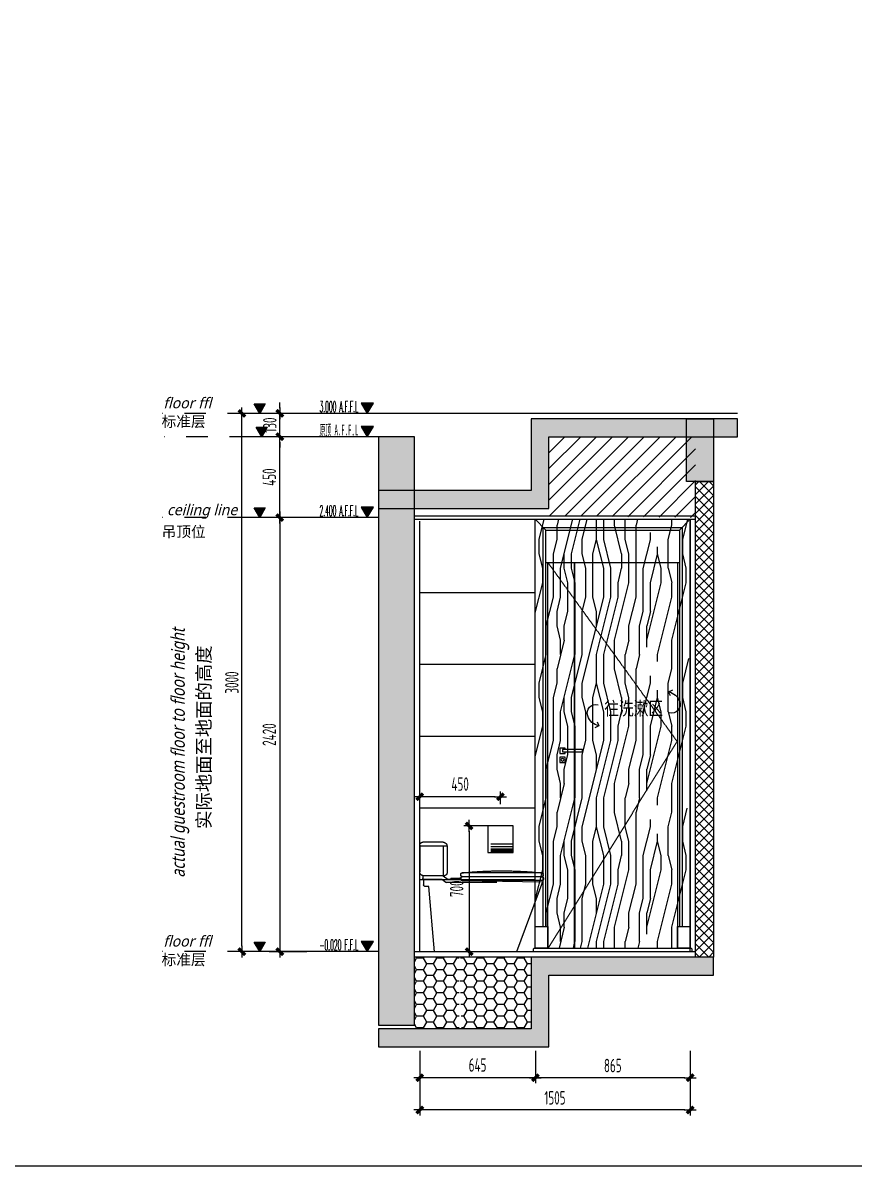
# Model space of a CAD drawing. Header units: inches. Extents: x 96003 to 270950, y -80202 to 65998.
# Drawn here: x 258305 to 262937, y 34203 to 40576 of the extents above; entities that cross this region are included whole.
import ezdxf
from ezdxf.enums import TextEntityAlignment as Align

# ---------------------------------------------------------------- set-up
doc = ezdxf.new("R2010")
doc.units = ezdxf.units.IN
doc.header["$LTSCALE"] = 10
doc.header["$MEASUREMENT"] = 0
for name, pattern in [('DASH', [0.35, 0.25, -0.1]), ('DASHED2', [0.375, 0.25, -0.125]), ('M-CENTER', [1.8, 1.2, -0.2, 0.2, -0.2])]:
    doc.linetypes.add(name, pattern=pattern)
for name, color, linetype in [('009插座层', 136, 'Continuous'), ('01', 200, 'Continuous'), ('ED-文字说明', 50, 'Continuous'), ('ED-造型尺寸', 44, 'Continuous'), ('EL-03', 3, 'Continuous'), ('EL-1', 1, 'Continuous'), ('EL-136', 136, 'Continuous'), ('EL-DIM', 50, 'Continuous'), ('EL-FURN', 1, 'Continuous'), ('EL-TEXT', 50, 'Continuous'), ('EL-天花轮廓线', 100, 'Continuous'), ('FC-地面造型', 136, 'Continuous'), ('FF-FINISH【完成面】', 20, 'Continuous'), ('SBEI', 1, 'Continuous')]:
    doc.layers.add(name, color=color, linetype=linetype)
doc.styles.add('-宋体', font='')
doc.styles.add('CCD_DIM', font='archs.shx', dxfattribs={"width": 0.7})
doc.styles.add('hz', font='simplex', dxfattribs={"width": 0.7, "bigfont": 'hztxt'})
doc.styles.add('LUCIDIA', font='')
doc.styles.add('RomanS', font='romans.shx', dxfattribs={"width": 0.9})
doc.styles.add('st', font='')
doc.styles.add('宋体', font='', dxfattribs={"height": 60})
doc.styles.get('-宋体').set_extended_font_data('SimSun')
doc.styles.get('LUCIDIA').set_extended_font_data('Lucida Sans', italic=True)
doc.styles.get('st').set_extended_font_data('SimSun')
doc.styles.get('宋体').set_extended_font_data('SimSun')
doc.dimstyles.new('1.30', dxfattribs={"dimscale": 30, "dimtxt": 2.5, "dimasz": 1, "dimexe": 1, "dimexo": 1.5, "dimgap": 1, "dimtad": 1, "dimdec": 0, "dimrnd": 5, "dimdsep": 46, "dimtxsty": 'CCD_DIM', "dimblk": 'CCD_Dimension_Tick', "dimcen": 1, "dimclrd": 44, "dimclre": 44, "dimclrt": 2, "dimadec": 0, "dimazin": 2, "dimtfac": 1, "dimtdec": 0, "dimtix": 1, "dimtmove": 2, "dimatfit": 3, "dimldrblk": 'CCD_Dimension_Tick', "dimfxl": 5, "dimfxlon": 1, "dimtolj": 1, "dimarcsym": 0})
doc.dimstyles.new('Matrix_30内', dxfattribs={"dimscale": 30, "dimtxt": 2.5, "dimasz": 1, "dimexe": 2, "dimexo": 1.5, "dimgap": 0.6, "dimtad": 1, "dimdec": 0, "dimrnd": 1, "dimzin": 12, "dimdsep": 46, "dimtxsty": 'CCD_DIM', "dimblk": 'CCD_Dimension_Tick', "dimcen": 0.125, "dimclrd": 44, "dimclre": 44, "dimclrt": 50, "dimadec": 0, "dimazin": 0, "dimtfac": 1, "dimtdec": 0, "dimtix": 1, "dimtmove": 2, "dimatfit": 3, "dimldrblk": 'CCD_Leader_Dot', "dimfxl": 5, "dimfxlon": 1, "dimtvp": 1, "dimtolj": 1, "dimtzin": 0, "dimarcsym": 0})

# ---------------------------------------------------------------- blocks, each defined once
blk = doc.blocks.new('CCD_Dimension_Tick')
at = {"color": 0, "linetype": 'ByBlock'}
for p, q in [((-1.09, 0), (0, 0)), ((0, 0), (1.09, 0))]:
    blk.add_line(p, q, dxfattribs=at)
at = {"color": 0, "linetype": 'Continuous', "const_width": 0.608}
blk.add_lwpolyline([(-0.61, -0.61), (0.61, 0.61)], dxfattribs=at)
blk = doc.blocks.new('*D168')
at = {"layer": 'Defpoints', "color": 0, "linetype": 'ByBlock', "transparency": 16777216}
for p in [(261161, 36066.8, 0), (262023.6, 35618.7, 0), (261161, 34696.2)]:
    blk.add_point(p, dxfattribs=at)
at = {"layer": 'FC-地面造型', "color": 44, "linetype": 'ByBlock', "lineweight": -2, "transparency": 16777216}
for p, q in [((261161, 34846.2), (261161, 34666.2)), ((262023.6, 34846.2), (262023.6, 34666.2)), ((261993.6, 34696.2), (261191, 34696.2))]:
    blk.add_line(p, q, dxfattribs=at)
at = {"layer": 'FC-地面造型', "color": 44, "linetype": 'ByBlock', "lineweight": -2, "transparency": 16777216, "xscale": 30, "yscale": 30, "zscale": 30, "rotation": 180}
blk.add_blockref('CCD_Dimension_Tick', (261161, 34696.2), dxfattribs=at)
at = {"layer": 'FC-地面造型', "color": 44, "linetype": 'ByBlock', "lineweight": -2, "transparency": 16777216, "xscale": 30, "yscale": 30, "zscale": 30}
blk.add_blockref('CCD_Dimension_Tick', (262023.6, 34696.2), dxfattribs=at)
at = {"layer": 'FC-地面造型', "color": 2, "linetype": 'ByBlock', "transparency": 16777216, "insert": (261592.3, 34763.7), "char_height": 75, "attachment_point": 5, "style": 'CCD_DIM'}
blk.add_mtext('\\A1;865', dxfattribs=at)
blk = doc.blocks.new('*D169')
at = {"layer": 'Defpoints', "color": 0, "linetype": 'ByBlock', "transparency": 16777216}
for p in [(261161, 36066.8, 0), (260516.6, 35990.3, 0), (260516.6, 34696.2)]:
    blk.add_point(p, dxfattribs=at)
at = {"layer": 'FC-地面造型', "color": 44, "linetype": 'ByBlock', "lineweight": -2, "transparency": 16777216}
for p, q in [((260516.6, 34846.2), (260516.6, 34666.2)), ((261161, 34846.2), (261161, 34666.2)), ((261131, 34696.2), (260546.6, 34696.2))]:
    blk.add_line(p, q, dxfattribs=at)
at = {"layer": 'FC-地面造型', "color": 44, "linetype": 'ByBlock', "lineweight": -2, "transparency": 16777216, "xscale": 30, "yscale": 30, "zscale": 30, "rotation": 180}
blk.add_blockref('CCD_Dimension_Tick', (260516.6, 34696.2), dxfattribs=at)
at = {"layer": 'FC-地面造型', "color": 44, "linetype": 'ByBlock', "lineweight": -2, "transparency": 16777216, "xscale": 30, "yscale": 30, "zscale": 30}
blk.add_blockref('CCD_Dimension_Tick', (261161, 34696.2), dxfattribs=at)
at = {"layer": 'FC-地面造型', "color": 2, "linetype": 'ByBlock', "transparency": 16777216, "insert": (260838.8, 34766.8), "char_height": 75, "attachment_point": 5, "style": 'CCD_DIM'}
blk.add_mtext('\\A1;645', dxfattribs=at)
blk = doc.blocks.new('*D170')
at = {"layer": 'Defpoints', "color": 0, "linetype": 'ByBlock', "transparency": 16777216}
for p in [(260516.6, 34846.2), (262023.6, 34846.2), (260516.6, 34516.2)]:
    blk.add_point(p, dxfattribs=at)
at = {"layer": 'FC-地面造型', "color": 44, "linetype": 'ByBlock', "lineweight": -2, "transparency": 16777216}
for p, q in [((260516.6, 34666.2), (260516.6, 34486.2)), ((262023.6, 34666.2), (262023.6, 34486.2)), ((261993.6, 34516.2), (260546.6, 34516.2))]:
    blk.add_line(p, q, dxfattribs=at)
at = {"layer": 'FC-地面造型', "color": 44, "linetype": 'ByBlock', "lineweight": -2, "transparency": 16777216, "xscale": 30, "yscale": 30, "zscale": 30, "rotation": 180}
blk.add_blockref('CCD_Dimension_Tick', (260516.6, 34516.2), dxfattribs=at)
at = {"layer": 'FC-地面造型', "color": 44, "linetype": 'ByBlock', "lineweight": -2, "transparency": 16777216, "xscale": 30, "yscale": 30, "zscale": 30}
blk.add_blockref('CCD_Dimension_Tick', (262023.6, 34516.2), dxfattribs=at)
at = {"layer": 'FC-地面造型', "color": 2, "linetype": 'ByBlock', "transparency": 16777216, "insert": (261270.1, 34583.7), "char_height": 75, "attachment_point": 5, "style": 'CCD_DIM'}
blk.add_mtext('\\A1;1505', dxfattribs=at)
blk = doc.blocks.new('*D171')
at = {"layer": 'Defpoints', "color": 0, "linetype": 'ByBlock', "transparency": 16777216}
for p in [(259736.5, 38398.7), (259916.5, 38398.7), (259916.5, 38268.7)]:
    blk.add_point(p, dxfattribs=at)
at = {"layer": 'EL-天花轮廓线', "color": 44, "lineweight": -2, "transparency": 16777216}
for p, q in [((259736.5, 38428.7), (259736.5, 38458.7)), ((259871.5, 38398.7), (259676.5, 38398.7)), ((259736.5, 38268.7), (259736.5, 38398.7)), ((259871.5, 38268.7), (259676.5, 38268.7)), ((259736.5, 38238.7), (259736.5, 38208.7))]:
    blk.add_line(p, q, dxfattribs=at)
at = {"layer": 'EL-天花轮廓线', "color": 44, "linetype": 'ByBlock', "lineweight": -2, "transparency": 16777216, "xscale": 30, "yscale": 30, "zscale": 30}
for p, rotation in [((259736.5, 38398.7), 270), ((259736.5, 38268.7), 90)]:
    blk.add_blockref('CCD_Dimension_Tick', p, dxfattribs=dict(at, rotation=rotation))
at = {"layer": 'EL-天花轮廓线', "color": 50, "linetype": 'ByBlock', "transparency": 16777216, "insert": (259681, 38333.7), "char_height": 75, "attachment_point": 5, "rotation": 90, "style": 'CCD_DIM'}
blk.add_mtext('\\A1;130', dxfattribs=at)
blk = doc.blocks.new('CCD_Leader_Dot')
at = {"color": 0, "linetype": 'ByBlock'}
blk.add_line((-5, 0), (-10, 0), dxfattribs=at)
at = {"color": 0, "linetype": 'ByBlock', "const_width": 5}
blk.add_lwpolyline([(-2.5, 0, 1), (2.5, 0, 1)], format="xyb", close=True, dxfattribs=at)
blk = doc.blocks.new('*D172')
at = {"layer": 'Defpoints', "color": 0, "linetype": 'ByBlock', "transparency": 16777216}
for p in [(259525.1, 38398.7), (259916.5, 38398.7), (259916.5, 35398.7)]:
    blk.add_point(p, dxfattribs=at)
at = {"layer": 'EL-天花轮廓线', "color": 44, "lineweight": -2, "transparency": 16777216}
for p, q in [((259675.1, 38398.7), (259465.1, 38398.7)), ((259525.1, 35428.7), (259525.1, 38368.7)), ((259675.1, 35398.7), (259465.1, 35398.7))]:
    blk.add_line(p, q, dxfattribs=at)
at = {"layer": 'EL-天花轮廓线', "color": 44, "linetype": 'ByBlock', "lineweight": -2, "transparency": 16777216, "xscale": 30, "yscale": 30, "zscale": 30}
for p, rotation in [((259525.1, 38398.7), 90), ((259525.1, 35398.7), 270)]:
    blk.add_blockref('CCD_Dimension_Tick', p, dxfattribs=dict(at, rotation=rotation))
at = {"layer": 'EL-天花轮廓线', "color": 50, "linetype": 'ByBlock', "transparency": 16777216, "insert": (259469.6, 36898.7), "char_height": 75, "attachment_point": 5, "rotation": 90, "style": 'CCD_DIM'}
blk.add_mtext('\\A1;3000', dxfattribs=at)
blk = doc.blocks.new('A$C2E6F40A5')
blk.add_hatch(color=256).paths.add_polyline_path([(40, 69.3), (-40, 69.3), (0, 0)])
at = {"color": 0}
blk.add_lwpolyline([(40, 69.3), (-40, 69.3), (0, 0), (40, 69.3)], dxfattribs=at)
blk = doc.blocks.new('20150428.1023048')
at = {"layer": 'ED-造型尺寸', "color": 250, "linetype": 'M-CENTER', "ltscale": 2}
blk.add_line((21.19, 0, 0), (-14.89, 0, 0), dxfattribs=at)
at = {"layer": 'ED-造型尺寸', "xscale": -0.0256, "yscale": 0.0256, "zscale": 0.0256}
blk.add_blockref('A$C2E6F40A5', (3.19, 0, 0), dxfattribs=at)
blk = doc.blocks.new('*D166')
at = {"layer": 'Defpoints', "color": 0, "linetype": 'ByBlock', "transparency": 16777216}
for p in [(259736.5, 38268.7), (259916.5, 38268.7), (259916.5, 37818.5, 0)]:
    blk.add_point(p, dxfattribs=at)
at = {"layer": 'EL-天花轮廓线', "color": 44, "lineweight": -2, "transparency": 16777216}
for p, q in [((259871.5, 38268.7), (259676.5, 38268.7)), ((259736.5, 37848.5), (259736.5, 38238.7)), ((259871.5, 37818.5), (259676.5, 37818.5))]:
    blk.add_line(p, q, dxfattribs=at)
at = {"layer": 'EL-天花轮廓线', "color": 44, "linetype": 'ByBlock', "lineweight": -2, "transparency": 16777216, "xscale": 30, "yscale": 30, "zscale": 30}
for p, rotation in [((259736.5, 38268.7), 90), ((259736.5, 37818.5), 270)]:
    blk.add_blockref('CCD_Dimension_Tick', p, dxfattribs=dict(at, rotation=rotation))
at = {"layer": 'EL-天花轮廓线', "color": 50, "linetype": 'ByBlock', "transparency": 16777216, "insert": (259677.9, 38043.6), "char_height": 75, "attachment_point": 5, "rotation": 90, "style": 'CCD_DIM'}
blk.add_mtext('\\A1;450', dxfattribs=at)
blk = doc.blocks.new('*D167')
at = {"layer": 'Defpoints', "color": 0, "linetype": 'ByBlock', "transparency": 16777216}
for p in [(259871.5, 37818.5, 0), (259736.5, 35398.4), (260766.6, 35398.4)]:
    blk.add_point(p, dxfattribs=at)
at = {"layer": 'EL-天花轮廓线', "color": 44, "lineweight": -2, "transparency": 16777216}
for p, q in [((259826.5, 37818.5), (259676.5, 37818.5)), ((259736.5, 37788.5), (259736.5, 35428.4)), ((259886.5, 35398.4), (259676.5, 35398.4))]:
    blk.add_line(p, q, dxfattribs=at)
at = {"layer": 'EL-天花轮廓线', "color": 44, "linetype": 'ByBlock', "lineweight": -2, "transparency": 16777216, "xscale": 30, "yscale": 30, "zscale": 30}
for p, rotation in [((259736.5, 37818.5), 90), ((259736.5, 35398.4), 270)]:
    blk.add_blockref('CCD_Dimension_Tick', p, dxfattribs=dict(at, rotation=rotation))
at = {"layer": 'EL-天花轮廓线', "color": 50, "linetype": 'ByBlock', "transparency": 16777216, "insert": (259677.9, 36608.5), "char_height": 75, "attachment_point": 5, "rotation": 90, "style": 'CCD_DIM'}
blk.add_mtext('\\A1;2420', dxfattribs=at)
blk = doc.blocks.new('bb')
h = blk.add_hatch(color=250)
h.dxf.hatch_style = 1
h.paths.add_polyline_path([(260286.6, 37968.7), (260286.6, 37868.7), (261236.8, 37868.7), (261236.8, 38268.7), (262286.8, 38268.7), (262286.8, 38368.7), (261136.8, 38368.7), (261136.8, 37968.7)])
h = blk.add_hatch(color=250)
h.dxf.hatch_style = 1
h.paths.add_polyline_path([(262153.5, 38018.7), (262003.5, 38018.7), (262003.5, 38368.7), (262153.5, 38368.7)])
h = blk.add_hatch(color=250)
h.dxf.hatch_style = 1
h.paths.add_polyline_path([(260286.6, 34988.4), (260486.6, 34988.4), (260486.6, 38268.7), (260286.6, 38268.7)])
h = blk.add_hatch()
h.set_pattern_fill('ANSI31,_O', color=250, scale=500)
h.set_pattern_definition([(45, (107296.99, 37593.34), (-44.194174, 44.194174), [])])
h.paths.add_polyline_path([(261236.8, 37828.4), (261236.8, 38267.7), (262053.6, 38268.7), (262053.6, 37999.9), (262053.6, 37935.5), (262053.6, 37818.4)])
h = blk.add_hatch()
h.set_pattern_fill('ANSI37', color=250, scale=300, angle=-90)
h.set_pattern_definition([(225, (163804.257, 204597.428), (-26.516504, 26.516504), []), (135, (163804.257, 204597.428), (26.516504, 26.516504), [])])
h.paths.add_polyline_path([(262153.6, 35368.4), (262053.6, 35368.4), (262053.6, 38018.7), (262153.5, 38018.9)])
h = blk.add_hatch(color=250)
h.dxf.hatch_style = 1
h.paths.add_polyline_path([(260286.6, 34968.4), (260286.6, 34868.4), (261236.8, 34868.4), (261236.8, 35268.4), (262153.6, 35268.4), (262153.6, 35368.4), (261136.8, 35368.4), (261136.8, 34968.4)])
at = {"layer": 'FC-地面造型', "linetype": 'ByBlock'}
h = blk.add_hatch(dxfattribs=at)
h.set_pattern_fill('HONEY', color=250, scale=300)
h.set_pattern_definition([(180, (389180.255, 162831.156), (-56.25, 32.4759526), [37.5, -75]), (60, (389180.255, 162831.156), (56.25, 32.4759526), [37.5, -75]), (120, (389180.255, 162831.156), (-1e-14, 64.951905), [-75, 37.5])])
h.paths.add_polyline_path([(260749.9, 34968.4), (260736.6, 35363), (261136.8, 35368.4), (261136.8, 34968.4)])
h.paths.add_polyline_path([(260736.6, 35368.4), (260736.6, 34968.4), (260486.6, 34968.4), (260486.6, 35368.4)])
at = {"color": 5}
for p, q in [((262286.6, 38398.7), (260286.6, 38398.7)), ((262053.6, 35398.4, 0), (260486.6, 35398.4))]:
    blk.add_line(p, q, dxfattribs=at)
at = {"color": 5, "elevation": 0}
blk.add_lwpolyline([(262153.6, 35368.4), (262053.6, 35368.4), (262053.6, 38018.7), (262153.5, 38018.9)], close=True, dxfattribs=at)
at = {"layer": '01'}
for points in [[(260286.6, 37968.7), (260286.6, 37868.7), (261236.8, 37868.7), (261236.8, 38268.7), (262286.8, 38268.7), (262286.8, 38368.7), (261136.8, 38368.7), (261136.8, 37968.7)], [(260286.6, 34988.4), (260486.6, 34988.4), (260486.6, 38268.7), (260286.6, 38268.7)], [(260286.6, 34968.4), (260286.6, 34868.4), (261236.8, 34868.4), (261236.8, 35268.4), (262153.6, 35268.4), (262153.6, 35368.4), (261136.8, 35368.4), (261136.8, 34968.4)]]:
    blk.add_lwpolyline(points, close=True, dxfattribs=at)
at = {"layer": '01', "elevation": 0}
blk.add_lwpolyline([(262153.5, 38018.7), (262003.5, 38018.7), (262003.5, 38368.7), (262153.5, 38368.7)], close=True, dxfattribs=at)
at = {"layer": 'FC-地面造型', "color": 20, "linetype": 'ByBlock'}
for p, q in [((260516.6, 35398.4, 0), (260516.6, 37798.4, 0)), ((262023.6, 35398.4, 0), (262023.6, 37798.4, 0))]:
    blk.add_line(p, q, dxfattribs=at)
at = {"layer": 'FC-地面造型', "color": 136, "linetype": 'ByBlock'}
for p, q in [((261159.6, 37398.4, 0), (260516.6, 37398.4, 0)), ((261159.6, 36998.4, 0), (260516.6, 36998.4, 0)), ((261159.6, 36598.4, 0), (260516.6, 36598.4, 0)), ((261159.6, 36198.4, 0), (260516.6, 36198.4, 0)), ((261159.6, 35798.4, 0), (260516.6, 35798.4, 0)), ((260836.6, 35368.4), (260489.6, 35368.4)), ((261136.8, 35368.4), (260836.6, 35368.4))]:
    blk.add_line(p, q, dxfattribs=at)
at = {"layer": 'SBEI', "color": 136}
blk.add_line((260486.6, 37828.4, 0), (262053.6, 37828.4, 0), dxfattribs=at)
at = {"layer": 'SBEI', "color": 3}
blk.add_line((260486.6, 37808.4, 0), (262053.6, 37808.4, 0), dxfattribs=at)
blk = doc.blocks.new('ELEVATION')
blk.add_hatch(color=256).paths.add_polyline_path([(4.17, 2.47), (2.7, 0), (1.23, 2.47)])
blk.add_line((0, 0), (14.67, 0))
blk.add_lwpolyline([(4.17, 2.47), (2.7, 0), (1.23, 2.47)], close=True)
at = {"style": 'hz', "width": 0.444477}
blk.add_attdef('ELEV', text='', height=2.5, dxfattribs=at).set_placement((4.89, 0.32), (14.26, 0.32), align=Align.FIT)
blk = doc.blocks.new('A$C5AED2720')
at = {"color": 0, "elevation": 0}
for points in [[(0, 71.2), (110, 71.2), (110, 58.7), (0, 58.7)], [(95, 30), (125, 30), (125, 0), (95, 0)]]:
    blk.add_lwpolyline(points, close=True, dxfattribs=at)
blk.add_lwpolyline([(95, 71.2), (95, 80), (125, 80), (125, 50), (95, 50), (95, 58.7)], dxfattribs=at)
at = {"color": 8}
blk.add_circle((110, 15, 0), 7.5, dxfattribs=at)
blk = doc.blocks.new('rewrewtret43443')
at = {"layer": 'FC-地面造型', "linetype": 'ByBlock'}
h = blk.add_hatch(dxfattribs=at)
h.set_pattern_fill('木纹5', color=250, scale=200, angle=90)
h.set_pattern_definition([(90, (133921.3, -42225.3), (-800, 5e-14), [160, -240, 80, -320]), (90, (133901.3, -41665.3), (-800, 5e-14), [160, -640]), (90, (133861.3, -41745.3), (-800, 5e-14), [80, -720]), (90, (133841.3, -42185.3), (-800, 5e-14), [40, -560, 40, -160]), (90, (133801.3, -41905.3), (-800, 5e-14), [160, -240, 40, -360]), (90, (133781.3, -42105.3), (-800, 5e-14), [120, -680]), (90, (133761.3, -41905.3), (-800, 5e-14), [240, -560]), (90, (133741.3, -42145.3), (-800, 5e-14), [160, -640]), (90, (133721.3, -41825.3), (-800, 5e-14), [400, -400]), (90, (133681.3, -42065.3), (-800, 5e-14), [80, -240, 160, -320]), (90, (133661.3, -41505.3), (-800, 5e-14), [160, -640]), (90, (133641.3, -41665.3), (-800, 5e-14), [80, -720]), (90, (133621.3, -41825.3), (-800, 5e-14), [80, -720]), (90, (133601.3, -42225.3), (-800, 5e-14), [160, -640]), (90, (133581.3, -41825.3), (-800, 5e-14), [160, -640]), (90, (133541.3, -41825.3), (-800, 5e-14), [160, -160, 160, -320]), (90, (133501.3, -41985.3), (-800, 5e-14), [80, -400, 160, -160]), (90, (133481.3, -41825.3), (-800, 5e-14), [240, -560]), (90, (133441.3, -41825.3), (-800, 5e-14), [160, -640]), (90, (133421.3, -42145.3), (-800, 5e-14), [240, -320, 80, -160]), (90, (133381.3, -42145.3), (-800, 5e-14), [400, -400]), (90, (133361.3, -41665.3), (-800, 5e-14), [80, -720]), (90, (133341.3, -41905.3), (-800, 5e-14), [160, -640]), (90, (133321.3, -42065.3), (-800, 5e-14), [80, -320, 80, -320]), (90, (133301.3, -42145.3), (-800, 5e-14), [80, -240, 160, -320]), (90, (133281.3, -41985.3), (-800, 5e-14), [80, -400, 80, -240]), (90, (133261.3, -41825.3), (-800, 5e-14), [240, -560]), (90, (133221.3, -42145.3), (-800, 5e-14), [160, -640]), (90, (133201.3, -41745.3), (-800, 5e-14), [80, -720]), (90, (133181.3, -41585.3), (-800, 5e-14), [80, -720]), (104.03624, (133861.3, -41665.28), (3e-08, 800), [82.4, -3216.0844]), (104.03624, (133681.3, -41585.28), (3e-08, 800), [82.4, -3216.0844]), (104.03624, (133201.3, -41665.28), (3e-08, 800), [82.4, -3216.0844]), (104.03624, (133501.3, -41905.28), (3e-08, 800), [82.4, -3216.0844]), (104.03624, (133381.3, -41745.28), (3e-08, 800), [82.4, -3216.0844]), (104.03624, (133441.3, -41665.28), (3e-08, 800), [82.4, -3216.0844]), (104.03624, (133301.3, -42065.28), (3e-08, 800), [82.4, -3216.0844]), (104.03624, (133341.3, -41745.28), (3e-08, 800), [82.4, -3216.0844]), (104.03624, (133641.3, -41585.28), (3e-08, 800), [164.8, -3133.6844]), (104.03624, (133581.3, -41665.28), (3e-08, 800), [164.8, -3133.6844]), (104.03624, (133541.3, -41665.28), (3e-08, 800), [164.8, -3133.6844]), (255.96376, (133801.3, -41905.28), (3e-08, -800), [82.4, -164.8, 82.4, -2968.8844]), (255.96376, (133681.3, -42065.28), (3e-08, -800), [82.4, -3216.0844]), (255.96376, (133321.3, -42065.28), (3e-08, -800), [164.8, -3133.6844]), (284.03624, (133901.3, -41665.28), (-3e-08, -800), [82.4, -3216.0844]), (75.96376, (133901.3, -41505.28), (-3e-08, 800), [82.4, -3216.0844]), (75.96376, (133621.3, -41745.28), (-3e-08, 800), [82.4, -3216.0844]), (75.96376, (133481.3, -41585.28), (-3e-08, 800), [82.4, -3216.0844]), (75.96376, (133421.3, -41905.28), (-3e-08, 800), [82.4, -3216.0844]), (75.96376, (133321.3, -41985.28), (-3e-08, 800), [82.4, -3216.0844]), (75.96376, (133281.3, -41905.28), (-3e-08, 800), [82.4, -3216.0844]), (75.96376, (133421.3, -41905.28), (-3e-08, 800), [82.4, -3216.0844]), (75.96376, (133301.3, -41665.28), (-3e-08, 800), [329.6, -2968.8844]), (75.96376, (133841.3, -42145.28), (-3e-08, 800), [329.6, -2968.8844]), (75.96376, (133781.3, -42065.28), (-3e-08, 800), [329.6, -2968.8844]), (75.96376, (133741.3, -41985.28), (-3e-08, 800), [82.4, -164.8, 164.8, -2886.4844]), (75.96376, (133681.3, -41985.28), (-3e-08, 800), [164.8, -164.8, 164.8, -2804.0844]), (75.96376, (133601.3, -42065.28), (-3e-08, 800), [329.6, -2968.8844]), (75.96376, (133541.3, -42145.28), (-3e-08, 800), [329.6, -2968.8844]), (75.96376, (133501.3, -42145.28), (-3e-08, 800), [329.6, -2968.8844]), (75.96376, (133261.3, -41585.28), (-3e-08, 800), [82.4, -3216.0844]), (75.96377, (133181.3, -41505.28), (-0.00015, 800), [164.8, -3133.6844]), (75.96377, (133221.3, -41985.28), (-0.00015, 800), [164.8, -3133.6844]), (75.96376, (133921.3, -42065.28), (-1e-05, 800), [329.6, -2968.8844]), (75.96376, (133361.3, -41585.28), (-1e-05, 800), [247.2, -3051.2844]), (75.96376, (133421.3, -41505.28), (-1e-05, 800), [494.4, -2804.0844])])
h.paths.add_polyline_path([(264650, -121582.9), (264650, -121702.9), (265420, -121702.9), (265444, -119312.9), (264580, -119312.9), (264580, -121582.9)])
at = {"color": 136, "linetype": 'ByBlock'}
for p, q in [((264797, -119552.9), (264797, -121702.9)), ((264800, -119552.9), (264800, -121702.9))]:
    blk.add_line(p, q, dxfattribs=at)
at = {"color": 3}
blk.add_lwpolyline([(264575, -121702.9), (265449, -121702.9), (265454, -121707.9), (265454, -121722.9), (264570, -121722.9), (264570, -121707.9)], close=True, dxfattribs=at)
at = {"layer": 'EL-03'}
for points in [[(264650, -121702.9), (264580, -121702.9), (264580, -121582.9), (264650, -121582.9)], [(265444, -121702.9), (265374, -121702.9), (265374, -121582.9), (265444, -121582.9)]]:
    blk.add_lwpolyline(points, close=True, dxfattribs=at)
at = {"layer": 'EL-1', "linetype": 'DASH'}
blk.add_lwpolyline([(264650, -119552.9), (265371, -120551.2), (264653, -121702.9)], dxfattribs=at)
at = {"layer": 'FC-地面造型', "color": 138, "linetype": 'ByBlock'}
for p, q in [((264640, -119372.9, 0), (264580, -119312.9, 0)), ((265384, -119372.9, 0), (265444, -119312.9, 0))]:
    blk.add_line(p, q, dxfattribs=at)
at = {"layer": 'FC-地面造型', "color": 30, "linetype": 'ByBlock'}
for p, q in [((264640, -119552.9), (265384, -119552.9)), ((264650, -121702.9), (264650, -119552.9)), ((265374, -119552.9), (265374, -121702.9))]:
    blk.add_line(p, q, dxfattribs=at)
blk.add_lwpolyline([(264580, -121702.9), (264580, -119312.9), (265444, -119312.9), (265444, -121702.9)], dxfattribs=at)
at = {"layer": 'FC-地面造型', "color": 138, "linetype": 'ByBlock'}
blk.add_lwpolyline([(264625, -121582.9), (264625, -119357.9), (265399, -119357.9), (265399, -121582.9)], dxfattribs=at)
at = {"layer": 'FC-地面造型', "color": 136, "linetype": 'ByBlock'}
blk.add_lwpolyline([(264640, -121582.9), (264640, -119372.9), (265384, -119372.9), (265384, -121582.9)], dxfattribs=at)
at = {"layer": 'EL-1', "xscale": -1}
blk.add_blockref('A$C5AED2720', (264843, -120667.9, 0), dxfattribs=at)
blk = doc.blocks.new('20150429.21331355')
at = {"layer": 'EL-136'}
blk.add_lwpolyline([(-7.7, 3.5, 0.259212), (33.7, 40.4, 0.59908), (-4.9, 82.2)], format="xyb", dxfattribs=at)
blk.add_lwpolyline([(-1, 18.9), (-7.7, 3.5), (7.7, -3.5)], dxfattribs=at)
blk = doc.blocks.new('20150429.21331502')
at = {"layer": 'EL-136'}
blk.add_lwpolyline([(32.4, 20.5, 0.259212), (-8.9, -16.3, 0.59908), (29.6, -58.2)], format="xyb", dxfattribs=at)
blk.add_lwpolyline([(25.7, 5.1), (32.4, 20.5), (17.1, 27.5)], dxfattribs=at)
blk = doc.blocks.new('A$C274C2E7A')
at = {"linetype": 'DASHED2', "ltscale": 200}
for p, q in [((593.8, 588.3, 0), (745.8, 588.3, 0)), ((593.8, 588.3, 0), (593.8, 439.6, 0)), ((615.5, 610, 0), (729.5, 610, 0)), ((615.5, 588.3, 0), (615.5, 423.4, 0)), ((744.5, 600, 0), (745.8, 600, 0)), ((745.8, 593.7, 0), (745.8, 445.1, 0)), ((509.1, 396.2, 0), (61.1, 389, 0)), ((66.6, 439.6, 0), (509.1, 439.6, 0)), ((66.6, 417.9, 0), (509.1, 417.9, 0)), ((66.6, 396.2, 0), (509.1, 396.2, 0)), ((315.8, 385.4, 0), (601.2, 385.4, 0)), ((517.2, 401.7, 0), (587.7, 401.7, 0)), ((517.8, 409.3, 0), (517.8, 404.9, 0)), ((572.1, 409.1, 0), (572.1, 401.7, 0)), ((615.5, 423.4, 0), (587.7, 401.7, 0)), ((593.8, 385.4, 0), (593.8, 383.9, 0)), ((596.7, 385.4, 0), (594.8, 384.4, 0)), ((601.2, 385.4, 0), (623.5, 401.7, 0)), ((610.1, 423.4, 0), (724.1, 423.4, 0)), ((623.5, 401.7, 0), (724.1, 401.7, 0)), ((623.5, 401.7, 0), (628, 401.7, 0)), ((724.1, 401.7, 0), (724.1, 372.3, 0)), ((729.5, 423.4, 0), (729.5, 407.1, 0)), ((695.2, 363.7, 0), (715.4, 363.7, 0))]:
    blk.add_line(p, q, dxfattribs=at)
at = {"linetype": 'DASHED2', "ltscale": 200, "elevation": 0}
blk.add_lwpolyline([(61.1, 389), (206.7, 0), (664.3, 0), (695.2, 363.7)], dxfattribs=at)
at = {"linetype": 'DASHED2', "ltscale": 200}
for centre, radius, start, end in [((615.5, 588.3, 0), 21.7, 90.00009, 180.00009), ((729.5, 593.7, 0), 16.3, 0.00009, 90.00009), ((287.9, -1809.5, 0), 2260, 84.38214, 95.61807), ((66.6, 407.1, 0), 10.9, 90.00009, 270.00009), ((66.6, 431, 0), 8.68, 90.00009, 180.00009), ((66.6, 426.6, 0), 8.68, 180.00009, 270.00009), ((509.1, 431, 0), 8.68, 0.00009, 90.00009), ((505.3, 429.9, 0), 12.5, 287.57807, 5.04198), ((509.1, 409.3, 0), 8.68, 0.00009, 90.00009), ((509.1, 404.9, 0), 8.68, 270.00009, 0.00009), ((531.3, 427.8, 0), 20.8, 217.49304, 295.87668), ((557.3, 237.5, 0), 172.2, 85.0629, 98.77469), ((610.1, 439.6, 0), 16.3, 180.00009, 270.00009), ((724.1, 445.1, 0), 21.7, 270.00009, 0.00009), ((724.1, 407.1, 0), 5.43, 270.00009, 0.00009), ((715.4, 372.3, 0), 8.68, 270.00009, 0.00009)]:
    blk.add_arc(centre, radius, start, end, dxfattribs=at)
blk = doc.blocks.new('gtrtyrty')
at = {"color": 8, "linetype": 'DASHED2', "ltscale": 50}
for p, q in [((132732, 140158.6), (132874, 140158.6)), ((132732, 140143), (132874, 140143)), ((132732, 140131.1), (132874, 140131.1)), ((132732, 140122.4), (132874, 140122.4)), ((132732, 140118.1), (132874, 140118.1))]:
    blk.add_line(p, q, dxfattribs=at)
at = {"color": 136, "linetype": 'DASH', "ltscale": 300}
blk.add_lwpolyline([(132732, 140260.7), (132874, 140260.7), (132874, 140112.2), (132732, 140112.2)], close=True, dxfattribs=at)
blk = doc.blocks.new('*D817')
at = {"layer": 'Defpoints', "color": 0, "transparency": 16777216}
for p in [(260516.6, 36262), (260516.6, 36175, 0), (260966.6, 36175, 0)]:
    blk.add_point(p, dxfattribs=at)
at = {"layer": 'FF-FINISH【完成面】', "color": 44, "lineweight": -2, "transparency": 16777216}
for p, q in [((260516.6, 36220), (260516.6, 36292)), ((260936.6, 36262), (260546.6, 36262)), ((260966.6, 36220), (260966.6, 36292))]:
    blk.add_line(p, q, dxfattribs=at)
at = {"layer": 'FF-FINISH【完成面】', "color": 44, "lineweight": -2, "transparency": 16777216, "xscale": 30, "yscale": 30, "zscale": 30}
for p, rotation in [((260516.6, 36262), 179.9998122498038), ((260966.6, 36262), 359.9998122498038)]:
    blk.add_blockref('CCD_Dimension_Tick', p, dxfattribs=dict(at, rotation=rotation))
at = {"layer": 'FF-FINISH【完成面】', "color": 2, "transparency": 16777216, "insert": (260741.6, 36332.6), "char_height": 75, "attachment_point": 5, "rotation": 359.99981, "style": 'CCD_DIM'}
blk.add_mtext('\\A1;450', dxfattribs=at)
blk = doc.blocks.new('*D818')
at = {"layer": 'Defpoints', "color": 0, "transparency": 16777216}
for p in [(260966.6, 36100, 0), (260791.6, 35398.4), (260966.6, 35398.4)]:
    blk.add_point(p, dxfattribs=at)
at = {"layer": 'FF-FINISH【完成面】', "color": 44, "lineweight": -2, "transparency": 16777216}
for p, q in [((260921.6, 36100), (260761.6, 36100)), ((260791.6, 36070), (260791.6, 35428.4)), ((260921.6, 35398.4), (260761.6, 35398.4))]:
    blk.add_line(p, q, dxfattribs=at)
at = {"layer": 'FF-FINISH【完成面】', "color": 44, "lineweight": -2, "transparency": 16777216, "xscale": 30, "yscale": 30, "zscale": 30}
for p, rotation in [((260791.6, 36100), 89.99981224983914), ((260791.6, 35398.4), 269.9998122498391)]:
    blk.add_blockref('CCD_Dimension_Tick', p, dxfattribs=dict(at, rotation=rotation))
at = {"layer": 'FF-FINISH【完成面】', "color": 2, "transparency": 16777216, "insert": (260722.5, 35749.2), "char_height": 75, "attachment_point": 5, "rotation": 89.99981, "style": 'CCD_DIM'}
blk.add_mtext('\\A1;700', dxfattribs=at)

msp = doc.modelspace()

# ---------------------------------------------------------------- linework, layer by layer
at = {"layer": 'FC-地面造型', "color": 138, "linetype": 'ByBlock'}
msp.add_lwpolyline([(253774.1, 46948), (270949.8, 46948), (270949.8, 34203.1), (253774.1, 34203.1)], close=True, dxfattribs=at)

# ---------------------------------------------------------------- block references
at = {"color": 2, "xscale": -1.5, "yscale": 1.5, "zscale": 1.5}
for name, p in [('20150429.21331502', (261952.2, 36816.6, 12.2)), ('20150429.21331355', (261503, 36651.8, 12.2))]:
    msp.add_blockref(name, p, dxfattribs=at)
at = {"layer": '009插座层', "xscale": -1, "rotation": 359.9998122498038}
msp.add_blockref('gtrtyrty', (393769.2, -104161.2, 0), dxfattribs=at)
at = {"layer": 'ED-文字说明'}
ref = msp.add_blockref('ELEVATION', (260286.6, 38398.7), dxfattribs=dict(at, xscale=-23.04, yscale=23.04, zscale=23.04))
ref.add_attrib('ELEV', '3.000 A.F.F.L', dxfattribs={"layer": '0', "height": 60, "style": 'RomanS', "width": 0.357941}).set_placement((259958.1, 38406.1, 0), (260173.9, 38406.1, 0), align=Align.FIT)
ref = msp.add_blockref('ELEVATION', (260286.6, 38268.7), dxfattribs=dict(at, xscale=-23.04, yscale=23.04, zscale=23.04))
ref.add_attrib('ELEV', '原顶 A.F.F.L', dxfattribs={"layer": '0', "height": 60, "style": '-宋体', "width": 0.421459}).set_placement((259958.1, 38276.1, 0), (260173.9, 38276.1, 0), align=Align.FIT)
ref = msp.add_blockref('ELEVATION', (260286.5, 37818.5, 0), dxfattribs=dict(at, xscale=-23.04, yscale=23.04, zscale=23.04))
ref.add_attrib('ELEV', '2.400 A.F.F.L', dxfattribs={"layer": '0', "height": 60, "style": 'RomanS', "width": 0.357941}).set_placement((259958, 37825.9, 0), (260173.8, 37825.9, 0), align=Align.FIT)
ref = msp.add_blockref('ELEVATION', (260286.6, 35398.7), dxfattribs=dict(at, xscale=-23.04, yscale=23.04, zscale=23.04))
ref.add_attrib('ELEV', '-0.020 F.F.L', dxfattribs={"layer": '0', "height": 60, "style": 'RomanS', "width": 0.361366}).set_placement((259958.1, 35406.1, 0), (260173.9, 35406.1, 0), align=Align.FIT)
at = {"layer": 'ED-造型尺寸', "xscale": 30, "yscale": 30, "zscale": 30}
for p in [(259529.2, 38398.7, 0), (259540, 38268.7, 0), (259529, 37818.5, 0), (259529, 35398.7, 0)]:
    msp.add_blockref('20150428.1023048', p, dxfattribs=at)
at = {"layer": 'EL-FURN', "xscale": -1}
msp.add_blockref('A$C274C2E7A', (261262.4, 35398.4, 0), dxfattribs=at)
at = {"layer": 'FC-地面造型', "color": 8, "linetype": 'ByBlock'}
msp.add_blockref('rewrewtret43443', (-3420.3, 157121.4, 0), dxfattribs=at)
at = {"layer": 'FF-FINISH【完成面】', "linetype": 'ByBlock'}
msp.add_blockref('bb', (0, 0), dxfattribs=at)

# ---------------------------------------------------------------- texts
at = {"layer": 'ED-文字说明'}
for s, style, p in [('ceiling line', 'LUCIDIA', (259107.9, 37831.3)), ('吊顶位', 'st', (259078.1, 37709.5))]:
    msp.add_text(s, height=60, dxfattribs=dict(at, style=style)).set_placement(p)
at = {"layer": 'ED-文字说明', "style": 'LUCIDIA', "width": 0.8}
msp.add_text('actual guestroom floor to floor height', height=75, rotation=90, dxfattribs=at).set_placement((259207.1, 35812))
at = {"layer": 'ED-文字说明', "style": '宋体'}
msp.add_text('实际地面至地面的高度', height=75, rotation=90, dxfattribs=at).set_placement((259350.6, 36082.4))
at = {"layer": 'EL-DIM', "color": 2}
for s, style, p in [('floor ffl ', 'LUCIDIA', (259087, 38427)), ('标准层', 'st', (259077.8, 38323.6)), ('floor ffl ', 'LUCIDIA', (259086.8, 35427)), ('标准层', 'st', (259077.7, 35323.6))]:
    msp.add_text(s, height=60, dxfattribs=dict(at, style=style)).set_placement(p)
at = {"layer": 'EL-TEXT', "color": 50, "style": 'st', "width": 0.8}
msp.add_text('往洗漱区', height=75, dxfattribs=at).set_placement((261545.1, 36716.7, 12.2))

# ---------------------------------------------------------------- dimensions: what is measured, and where the dimension line sits
at = {"layer": 'EL-天花轮廓线', "color": 136, "linetype": 'ByBlock'}
for base, p1, p2, picture, middle in [((259525.1, 38398.7), (259916.5, 35398.7), (259916.5, 38398.7), '*D172', (259469.6, 36898.7)), ((259736.5, 38398.7), (259916.5, 38268.7), (259916.5, 38398.7), '*D171', (259681, 38333.7)), ((259736.5, 38268.7), (259916.5, 37818.5, 0), (259916.5, 38268.7), '*D166', (259677.9, 38043.6)), ((259736.5, 35398.4), (259871.5, 37818.5, 0), (260766.6, 35398.4), '*D167', (259677.9, 36608.5))]:
    dim = msp.add_linear_dim(base=base, p1=p1, p2=p2, angle=90, dimstyle='Matrix_30内', dxfattribs=at)
    dim.commit()
    dim.dimension.update_dxf_attribs({"geometry": picture, "text_midpoint": middle})
at = {"layer": 'FC-地面造型', "color": 8, "linetype": 'ByBlock'}
for base, p1, p2, picture, middle in [((260516.6, 34696.2), (261161, 36066.8, 0), (260516.6, 35990.3, 0), '*D169', (260838.8, 34766.8)), ((261161, 34696.2), (262023.6, 35618.7, 0), (261161, 36066.8, 0), '*D168', (261592.3, 34763.7)), ((260516.6, 34516.2), (262023.6, 34846.2), (260516.6, 34846.2), '*D170', (261270.1, 34583.7))]:
    dim = msp.add_linear_dim(base=base, p1=p1, p2=p2, angle=180, dimstyle='1.30', dxfattribs=at)
    dim.commit()
    dim.dimension.update_dxf_attribs({"geometry": picture, "text_midpoint": middle})
at = {"layer": 'FF-FINISH【完成面】'}
for base, p1, p2, angle, picture, middle in [((260516.6, 36262), (260966.6, 36175, 0), (260516.6, 36175, 0), 179.99981, '*D817', (260741.6, 36332.6)), ((260791.6, 35398.4), (260966.6, 36100, 0), (260966.6, 35398.4), 89.99981, '*D818', (260722.5, 35749.2))]:
    dim = msp.add_linear_dim(base=base, p1=p1, p2=p2, angle=angle, dimstyle='1.30', dxfattribs=at)
    dim.commit()
    dim.dimension.update_dxf_attribs({"geometry": picture, "text_midpoint": middle})

doc.saveas('drawing.dxf')
